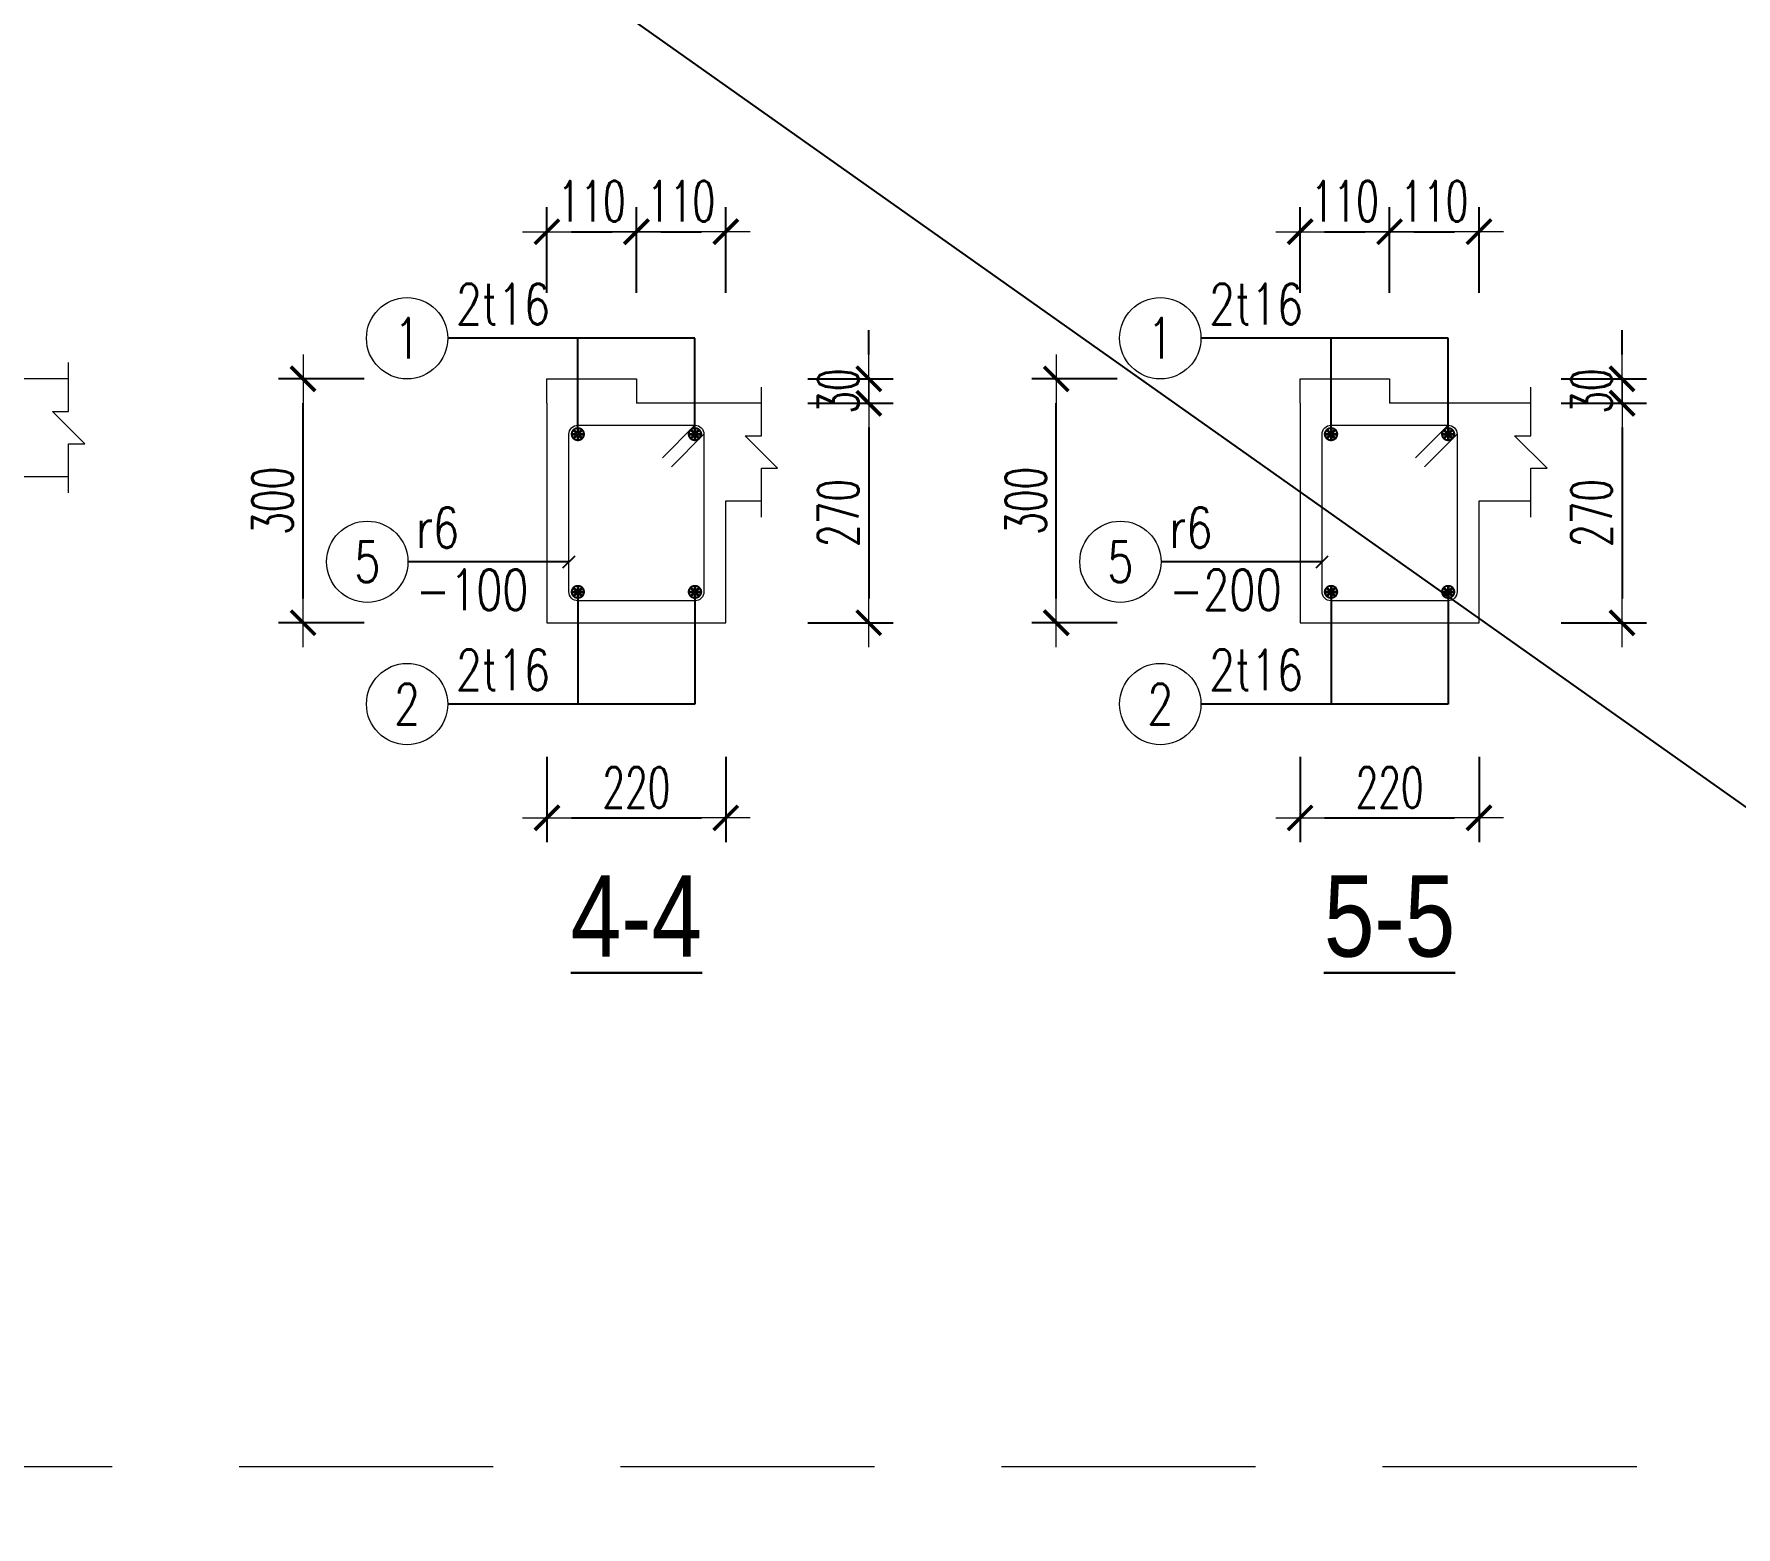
# Model space of a CAD drawing. Header units: millimetres. Extents: x -529861 to -223882, y -171969 to 61504.
# Drawn here: x -423223 to -419037, y -89836 to -86164 of the extents above; entities that cross this region are included whole.
import ezdxf
from ezdxf.enums import TextEntityAlignment as Align

# ---------------------------------------------------------------- set-up
doc = ezdxf.new("R2010")
doc.units = ezdxf.units.MM
doc.header["$LTSCALE"] = 5000
doc.linetypes.add('HIDDEN', pattern=[0.375, 0.25, -0.125])
doc.layers.get('Defpoints').update_dxf_attribs({"color": 143})
for name, color, linetype, lineweight in [('kata_dim', 8, 'Continuous', 15), ('kata_net khuat', 9, 'HIDDEN', 5), ('kata_net manh', 8, 'Continuous', 5), ('kata_net thay', 4, 'Continuous', 20), ('kata_text', 7, 'Continuous', 30), ('kata_thep chu', 1, 'Continuous', 35), ('kata_thep dai', 220, 'Continuous', 20)]:
    doc.layers.add(name, color=color, linetype=linetype, lineweight=lineweight)
doc.layers.add('KCS_Plotter', color=11, linetype='Continuous', plot=False)
doc.styles.add('kata_text', font='arial.ttf', dxfattribs={"width": 0.8})
doc.styles.add('vnsimpli', font='vnsimli.shx', dxfattribs={"width": 0.65})
doc.dimstyles.new('kata_dim_20', dxfattribs={"dimscale": 20, "dimtxt": 2.5, "dimasz": 1.5, "dimexe": 1.5, "dimexo": 2.5, "dimtad": 1, "dimdec": 0, "dimzin": 0, "dimdsep": 46, "dimtxsty": 'vnsimpli', "dimblk": 'kata_block_ArchTick', "dimcen": 0.09, "dimdle": 1.2, "dimclrd": 8, "dimclre": 8, "dimclrt": 3, "dimadec": 0, "dimazin": 0, "dimtfac": 1, "dimtdec": 0, "dimtix": 1, "dimtofl": 0, "dimtmove": 0, "dimatfit": 3, "dimfxl": 3.75, "dimfxlon": 1, "dimtolj": 1, "dimtzin": 0, "dimarcsym": 0})
doc.dimstyles.new('kata_dim_40', dxfattribs={"dimscale": 40, "dimtxt": 2.5, "dimasz": 1.5, "dimexe": 1.5, "dimexo": 2.5, "dimtad": 1, "dimdec": 0, "dimzin": 0, "dimdsep": 46, "dimtxsty": 'vnsimpli', "dimblk": 'kata_block_ArchTick', "dimcen": 0.09, "dimdle": 1.2, "dimclrd": 8, "dimclre": 8, "dimclrt": 3, "dimadec": 0, "dimazin": 0, "dimtfac": 1, "dimtdec": 0, "dimtix": 1, "dimtofl": 0, "dimtmove": 0, "dimatfit": 3, "dimfxl": 3.75, "dimfxlon": 1, "dimtolj": 1, "dimtzin": 0, "dimarcsym": 0})

# ---------------------------------------------------------------- blocks, each defined once
blk = doc.blocks.new('kata_block_ArchTick')
at = {"color": 8}
blk.add_line((1, 0), (-1, 0), dxfattribs=at)
at = {"color": 8, "const_width": 0.15}
blk.add_lwpolyline([(-0.5, -0.5), (0.5, 0.5)], dxfattribs=at)
blk = doc.blocks.new('*D360')
at = {"layer": 'Defpoints', "color": 0, "linetype": 'ByBlock', "ltscale": 1500, "transparency": 16777216}
for p in [(-421961.7, -87612), (-421521.7, -87612), (-421521.7, -88092)]:
    blk.add_point(p, dxfattribs=at)
at = {"layer": 'kata_dim', "color": 8, "linetype": 'ByBlock', "lineweight": -2, "ltscale": 1500, "transparency": 16777216}
for p, q in [((-421961.7, -87942), (-421961.7, -88152)), ((-421521.7, -87942), (-421521.7, -88152)), ((-421901.7, -88092), (-421581.7, -88092))]:
    blk.add_line(p, q, dxfattribs=at)
at = {"layer": 'kata_dim', "color": 8, "linetype": 'ByBlock', "lineweight": -2, "ltscale": 1500, "transparency": 16777216, "xscale": 60, "yscale": 60, "zscale": 60, "rotation": 180}
blk.add_blockref('kata_block_ArchTick', (-421961.7, -88092), dxfattribs=at)
at = {"layer": 'kata_dim', "color": 8, "linetype": 'ByBlock', "lineweight": -2, "ltscale": 1500, "transparency": 16777216, "xscale": 60, "yscale": 60, "zscale": 60}
blk.add_blockref('kata_block_ArchTick', (-421521.7, -88092), dxfattribs=at)
at = {"layer": 'kata_dim', "color": 3, "linetype": 'ByBlock', "ltscale": 1500, "transparency": 16777216, "insert": (-421741.7, -88017), "char_height": 100, "attachment_point": 5, "style": 'vnsimpli'}
blk.add_mtext('\\A1;220', dxfattribs=at)
blk = doc.blocks.new('kata_block_TD')
at = {"color": 6, "linetype": 'ByBlock', "lineweight": -2, "style": 'kata_text', "width": 0.8}
blk.add_attdef('SECTDET2', text='', height=5, dxfattribs=at).set_placement((0, 7.97), align=Align.CENTER)
at = {"color": 0, "linetype": 'ByBlock', "lineweight": -2, "style": 'kata_text', "width": 0.8}
blk.add_attdef('SECTDET1', text='', height=5, dxfattribs=at).set_placement((0, 1.47), align=Align.CENTER)
blk = doc.blocks.new('*D361')
at = {"layer": 'Defpoints', "color": 0, "linetype": 'ByBlock', "ltscale": 1500, "transparency": 16777216}
for p in [(-422561.7, -87012), (-421961.7, -87012), (-421961.7, -87612)]:
    blk.add_point(p, dxfattribs=at)
at = {"layer": 'kata_dim', "color": 8, "linetype": 'ByBlock', "lineweight": -2, "ltscale": 1500, "transparency": 16777216}
for p, q in [((-422411.7, -87012), (-422621.7, -87012)), ((-422561.7, -87552), (-422561.7, -87072)), ((-422411.7, -87612), (-422621.7, -87612))]:
    blk.add_line(p, q, dxfattribs=at)
at = {"layer": 'kata_dim', "color": 8, "linetype": 'ByBlock', "lineweight": -2, "ltscale": 1500, "transparency": 16777216, "xscale": 60, "yscale": 60, "zscale": 60}
for p, rotation in [((-422561.7, -87012), 90), ((-422561.7, -87612), 270)]:
    blk.add_blockref('kata_block_ArchTick', p, dxfattribs=dict(at, rotation=rotation))
at = {"layer": 'kata_dim', "color": 3, "linetype": 'ByBlock', "ltscale": 1500, "transparency": 16777216, "insert": (-422636.7, -87312), "char_height": 100, "attachment_point": 5, "rotation": 90, "style": 'vnsimpli'}
blk.add_mtext('\\A1;300', dxfattribs=at)
blk = doc.blocks.new('kata_block_THEP')
at = {"layer": 'kata_thep chu', "color": 0}
for p, q in [((-0.5, 0), (0.5, 0)), ((-0.35, 0.35), (0.35, -0.35)), ((0.35, 0.35), (-0.35, -0.35)), ((0, 0.5), (0, -0.5))]:
    blk.add_line(p, q, dxfattribs=at)
at = {"layer": 'kata_thep chu', "color": 0, "const_width": 0.0833}
blk.add_lwpolyline([(-0.5, 0, 1), (0.5, 0, 1), (-0.5, 0, 1)], format="xyb", dxfattribs=at)
blk = doc.blocks.new('*U68')
blk.add_circle((-2.5, 0), 2.5)
at = {"layer": 'kata_text', "color": 3, "style": 'vnsimpli', "width": 0.75}
blk.add_attdef('DK1', (0.5, 0.85), '', height=2.5, dxfattribs=at)
at = {"layer": 'kata_text', "color": 7, "style": 'vnsimpli', "width": 0.75}
blk.add_attdef('SH2', text='', height=2.5, dxfattribs=at).set_placement((-2.5, 0), align=Align.MIDDLE)
blk = doc.blocks.new('*U70')
blk.add_circle((-2.5, 0), 2.5)
at = {"layer": 'kata_text', "color": 3, "style": 'vnsimpli', "width": 0.75}
for tag, p in [('DK1', (0.5, 0.85)), ('KC1', (0.5, -2.97))]:
    blk.add_attdef(tag, p, '', height=2.5, dxfattribs=at)
at = {"layer": 'kata_text', "color": 7, "style": 'vnsimpli', "width": 0.75}
blk.add_attdef('SH2', text='', height=2.5, dxfattribs=at).set_placement((-2.5, 0), align=Align.MIDDLE)
blk = doc.blocks.new('*D364')
at = {"layer": 'Defpoints', "color": 0, "linetype": 'ByBlock', "ltscale": 1500, "transparency": 16777216}
for p in [(-420109, -87612), (-419669, -87612), (-419669, -88092)]:
    blk.add_point(p, dxfattribs=at)
at = {"layer": 'kata_dim', "color": 8, "linetype": 'ByBlock', "lineweight": -2, "ltscale": 1500, "transparency": 16777216}
for p, q in [((-420109, -87942), (-420109, -88152)), ((-419669, -87942), (-419669, -88152)), ((-420049, -88092), (-419729, -88092))]:
    blk.add_line(p, q, dxfattribs=at)
at = {"layer": 'kata_dim', "color": 8, "linetype": 'ByBlock', "lineweight": -2, "ltscale": 1500, "transparency": 16777216, "xscale": 60, "yscale": 60, "zscale": 60, "rotation": 180}
blk.add_blockref('kata_block_ArchTick', (-420109, -88092), dxfattribs=at)
at = {"layer": 'kata_dim', "color": 8, "linetype": 'ByBlock', "lineweight": -2, "ltscale": 1500, "transparency": 16777216, "xscale": 60, "yscale": 60, "zscale": 60}
blk.add_blockref('kata_block_ArchTick', (-419669, -88092), dxfattribs=at)
at = {"layer": 'kata_dim', "color": 3, "linetype": 'ByBlock', "ltscale": 1500, "transparency": 16777216, "insert": (-419889, -88017), "char_height": 100, "attachment_point": 5, "style": 'vnsimpli'}
blk.add_mtext('\\A1;220', dxfattribs=at)
blk = doc.blocks.new('*D365')
at = {"layer": 'Defpoints', "color": 0, "linetype": 'ByBlock', "ltscale": 1500, "transparency": 16777216}
for p in [(-420709, -87012), (-420109, -87012), (-420109, -87612)]:
    blk.add_point(p, dxfattribs=at)
at = {"layer": 'kata_dim', "color": 8, "linetype": 'ByBlock', "lineweight": -2, "ltscale": 1500, "transparency": 16777216}
for p, q in [((-420559, -87012), (-420769, -87012)), ((-420709, -87552), (-420709, -87072)), ((-420559, -87612), (-420769, -87612))]:
    blk.add_line(p, q, dxfattribs=at)
at = {"layer": 'kata_dim', "color": 8, "linetype": 'ByBlock', "lineweight": -2, "ltscale": 1500, "transparency": 16777216, "xscale": 60, "yscale": 60, "zscale": 60}
for p, rotation in [((-420709, -87012), 90), ((-420709, -87612), 270)]:
    blk.add_blockref('kata_block_ArchTick', p, dxfattribs=dict(at, rotation=rotation))
at = {"layer": 'kata_dim', "color": 3, "linetype": 'ByBlock', "ltscale": 1500, "transparency": 16777216, "insert": (-420784, -87312), "char_height": 100, "attachment_point": 5, "rotation": 90, "style": 'vnsimpli'}
blk.add_mtext('\\A1;300', dxfattribs=at)
blk = doc.blocks.new('*D373')
at = {"layer": 'Defpoints', "color": 0, "linetype": 'ByBlock', "ltscale": 1500, "transparency": 16777216}
for p in [(-421655.7, -87012), (-421655.7, -87072), (-421170, -87072)]:
    blk.add_point(p, dxfattribs=at)
at = {"layer": 'kata_dim', "color": 8, "linetype": 'ByBlock', "lineweight": -2, "ltscale": 1500, "transparency": 16777216}
for p, q in [((-421170, -86952), (-421170, -86892)), ((-421320, -87012), (-421110, -87012)), ((-421320, -87072), (-421110, -87072)), ((-421170, -87132), (-421170, -87192))]:
    blk.add_line(p, q, dxfattribs=at)
at = {"layer": 'kata_dim', "color": 8, "linetype": 'ByBlock', "lineweight": -2, "ltscale": 1500, "transparency": 16777216, "xscale": 60, "yscale": 60, "zscale": 60}
for p, rotation in [((-421170, -87012), 270), ((-421170, -87072), 90)]:
    blk.add_blockref('kata_block_ArchTick', p, dxfattribs=dict(at, rotation=rotation))
at = {"layer": 'kata_dim', "color": 3, "linetype": 'ByBlock', "ltscale": 1500, "transparency": 16777216, "insert": (-421245, -87042), "char_height": 100, "attachment_point": 5, "rotation": 90, "style": 'vnsimpli'}
blk.add_mtext('\\A1;30', dxfattribs=at)
blk = doc.blocks.new('*D374')
at = {"layer": 'Defpoints', "color": 0, "linetype": 'ByBlock', "ltscale": 1500, "transparency": 16777216}
for p in [(-421655.7, -87072), (-421435.7, -87612), (-421170, -87612)]:
    blk.add_point(p, dxfattribs=at)
at = {"layer": 'kata_dim', "color": 8, "linetype": 'ByBlock', "lineweight": -2, "ltscale": 1500, "transparency": 16777216}
for p, q in [((-421320, -87072), (-421110, -87072)), ((-421170, -87132), (-421170, -87552)), ((-421320, -87612), (-421110, -87612))]:
    blk.add_line(p, q, dxfattribs=at)
at = {"layer": 'kata_dim', "color": 8, "linetype": 'ByBlock', "lineweight": -2, "ltscale": 1500, "transparency": 16777216, "xscale": 60, "yscale": 60, "zscale": 60}
for p, rotation in [((-421170, -87072), 90), ((-421170, -87612), 270)]:
    blk.add_blockref('kata_block_ArchTick', p, dxfattribs=dict(at, rotation=rotation))
at = {"layer": 'kata_dim', "color": 3, "linetype": 'ByBlock', "ltscale": 1500, "transparency": 16777216, "insert": (-421245, -87342), "char_height": 100, "attachment_point": 5, "rotation": 90, "style": 'vnsimpli'}
blk.add_mtext('\\A1;270', dxfattribs=at)
blk = doc.blocks.new('*D366')
at = {"layer": 'Defpoints', "color": 0, "linetype": 'ByBlock', "ltscale": 1500, "transparency": 16777216}
for p in [(-419802.9, -87012), (-419802.9, -87072), (-419317.2, -87072)]:
    blk.add_point(p, dxfattribs=at)
at = {"layer": 'kata_dim', "color": 8, "linetype": 'ByBlock', "lineweight": -2, "ltscale": 1500, "transparency": 16777216}
for p, q in [((-419317.2, -86952), (-419317.2, -86892)), ((-419467.2, -87012), (-419257.2, -87012)), ((-419467.2, -87072), (-419257.2, -87072)), ((-419317.2, -87132), (-419317.2, -87192))]:
    blk.add_line(p, q, dxfattribs=at)
at = {"layer": 'kata_dim', "color": 8, "linetype": 'ByBlock', "lineweight": -2, "ltscale": 1500, "transparency": 16777216, "xscale": 60, "yscale": 60, "zscale": 60}
for p, rotation in [((-419317.2, -87012), 270), ((-419317.2, -87072), 90)]:
    blk.add_blockref('kata_block_ArchTick', p, dxfattribs=dict(at, rotation=rotation))
at = {"layer": 'kata_dim', "color": 3, "linetype": 'ByBlock', "ltscale": 1500, "transparency": 16777216, "insert": (-419392.2, -87042), "char_height": 100, "attachment_point": 5, "rotation": 90, "style": 'vnsimpli'}
blk.add_mtext('\\A1;30', dxfattribs=at)
blk = doc.blocks.new('*D367')
at = {"layer": 'Defpoints', "color": 0, "linetype": 'ByBlock', "ltscale": 1500, "transparency": 16777216}
for p in [(-419802.9, -87072), (-419582.9, -87612), (-419317.2, -87612)]:
    blk.add_point(p, dxfattribs=at)
at = {"layer": 'kata_dim', "color": 8, "linetype": 'ByBlock', "lineweight": -2, "ltscale": 1500, "transparency": 16777216}
for p, q in [((-419467.2, -87072), (-419257.2, -87072)), ((-419317.2, -87132), (-419317.2, -87552)), ((-419467.2, -87612), (-419257.2, -87612))]:
    blk.add_line(p, q, dxfattribs=at)
at = {"layer": 'kata_dim', "color": 8, "linetype": 'ByBlock', "lineweight": -2, "ltscale": 1500, "transparency": 16777216, "xscale": 60, "yscale": 60, "zscale": 60}
for p, rotation in [((-419317.2, -87072), 90), ((-419317.2, -87612), 270)]:
    blk.add_blockref('kata_block_ArchTick', p, dxfattribs=dict(at, rotation=rotation))
at = {"layer": 'kata_dim', "color": 3, "linetype": 'ByBlock', "ltscale": 1500, "transparency": 16777216, "insert": (-419392.2, -87342), "char_height": 100, "attachment_point": 5, "rotation": 90, "style": 'vnsimpli'}
blk.add_mtext('\\A1;270', dxfattribs=at)
blk = doc.blocks.new('*D368')
at = {"layer": 'Defpoints', "color": 0, "linetype": 'ByBlock', "ltscale": 1500, "transparency": 16777216}
for p in [(-421741.7, -86650), (-421961.7, -87012), (-421741.7, -87012)]:
    blk.add_point(p, dxfattribs=at)
at = {"layer": 'kata_dim', "color": 8, "linetype": 'ByBlock', "lineweight": -2, "ltscale": 1500, "transparency": 16777216}
for p, q in [((-421961.7, -86800), (-421961.7, -86590)), ((-421741.7, -86800), (-421741.7, -86590)), ((-421901.7, -86650), (-421801.7, -86650))]:
    blk.add_line(p, q, dxfattribs=at)
at = {"layer": 'kata_dim', "color": 8, "linetype": 'ByBlock', "lineweight": -2, "ltscale": 1500, "transparency": 16777216, "xscale": 60, "yscale": 60, "zscale": 60, "rotation": 180}
blk.add_blockref('kata_block_ArchTick', (-421961.7, -86650), dxfattribs=at)
at = {"layer": 'kata_dim', "color": 8, "linetype": 'ByBlock', "lineweight": -2, "ltscale": 1500, "transparency": 16777216, "xscale": 60, "yscale": 60, "zscale": 60}
blk.add_blockref('kata_block_ArchTick', (-421741.7, -86650), dxfattribs=at)
at = {"layer": 'kata_dim', "color": 3, "linetype": 'ByBlock', "ltscale": 1500, "transparency": 16777216, "insert": (-421851.7, -86575), "char_height": 100, "attachment_point": 5, "style": 'vnsimpli'}
blk.add_mtext('\\A1;110', dxfattribs=at)
blk = doc.blocks.new('*D369')
at = {"layer": 'Defpoints', "color": 0, "linetype": 'ByBlock', "ltscale": 1500, "transparency": 16777216}
for p in [(-421521.7, -86650), (-421741.7, -87012), (-421521.7, -87312)]:
    blk.add_point(p, dxfattribs=at)
at = {"layer": 'kata_dim', "color": 8, "linetype": 'ByBlock', "lineweight": -2, "ltscale": 1500, "transparency": 16777216}
for p, q in [((-421741.7, -86800), (-421741.7, -86590)), ((-421521.7, -86800), (-421521.7, -86590)), ((-421681.7, -86650), (-421581.7, -86650))]:
    blk.add_line(p, q, dxfattribs=at)
at = {"layer": 'kata_dim', "color": 8, "linetype": 'ByBlock', "lineweight": -2, "ltscale": 1500, "transparency": 16777216, "xscale": 60, "yscale": 60, "zscale": 60, "rotation": 180}
blk.add_blockref('kata_block_ArchTick', (-421741.7, -86650), dxfattribs=at)
at = {"layer": 'kata_dim', "color": 8, "linetype": 'ByBlock', "lineweight": -2, "ltscale": 1500, "transparency": 16777216, "xscale": 60, "yscale": 60, "zscale": 60}
blk.add_blockref('kata_block_ArchTick', (-421521.7, -86650), dxfattribs=at)
at = {"layer": 'kata_dim', "color": 3, "linetype": 'ByBlock', "ltscale": 1500, "transparency": 16777216, "insert": (-421631.7, -86575), "char_height": 100, "attachment_point": 5, "style": 'vnsimpli'}
blk.add_mtext('\\A1;110', dxfattribs=at)
blk = doc.blocks.new('*D375')
at = {"layer": 'Defpoints', "color": 0, "linetype": 'ByBlock', "ltscale": 1500, "transparency": 16777216}
for p in [(-419889, -86650), (-420109, -87012), (-419889, -87012)]:
    blk.add_point(p, dxfattribs=at)
at = {"layer": 'kata_dim', "color": 8, "linetype": 'ByBlock', "lineweight": -2, "ltscale": 1500, "transparency": 16777216}
for p, q in [((-420109, -86800), (-420109, -86590)), ((-419889, -86800), (-419889, -86590)), ((-420049, -86650), (-419949, -86650))]:
    blk.add_line(p, q, dxfattribs=at)
at = {"layer": 'kata_dim', "color": 8, "linetype": 'ByBlock', "lineweight": -2, "ltscale": 1500, "transparency": 16777216, "xscale": 60, "yscale": 60, "zscale": 60, "rotation": 180}
blk.add_blockref('kata_block_ArchTick', (-420109, -86650), dxfattribs=at)
at = {"layer": 'kata_dim', "color": 8, "linetype": 'ByBlock', "lineweight": -2, "ltscale": 1500, "transparency": 16777216, "xscale": 60, "yscale": 60, "zscale": 60}
blk.add_blockref('kata_block_ArchTick', (-419889, -86650), dxfattribs=at)
at = {"layer": 'kata_dim', "color": 3, "linetype": 'ByBlock', "ltscale": 1500, "transparency": 16777216, "insert": (-419999, -86575), "char_height": 100, "attachment_point": 5, "style": 'vnsimpli'}
blk.add_mtext('\\A1;110', dxfattribs=at)
blk = doc.blocks.new('*D376')
at = {"layer": 'Defpoints', "color": 0, "linetype": 'ByBlock', "ltscale": 1500, "transparency": 16777216}
for p in [(-419669, -86650), (-419889, -87012), (-419669, -87312)]:
    blk.add_point(p, dxfattribs=at)
at = {"layer": 'kata_dim', "color": 8, "linetype": 'ByBlock', "lineweight": -2, "ltscale": 1500, "transparency": 16777216}
for p, q in [((-419889, -86800), (-419889, -86590)), ((-419669, -86800), (-419669, -86590)), ((-419829, -86650), (-419729, -86650))]:
    blk.add_line(p, q, dxfattribs=at)
at = {"layer": 'kata_dim', "color": 8, "linetype": 'ByBlock', "lineweight": -2, "ltscale": 1500, "transparency": 16777216, "xscale": 60, "yscale": 60, "zscale": 60, "rotation": 180}
blk.add_blockref('kata_block_ArchTick', (-419889, -86650), dxfattribs=at)
at = {"layer": 'kata_dim', "color": 8, "linetype": 'ByBlock', "lineweight": -2, "ltscale": 1500, "transparency": 16777216, "xscale": 60, "yscale": 60, "zscale": 60}
blk.add_blockref('kata_block_ArchTick', (-419669, -86650), dxfattribs=at)
at = {"layer": 'kata_dim', "color": 3, "linetype": 'ByBlock', "ltscale": 1500, "transparency": 16777216, "insert": (-419779, -86575), "char_height": 100, "attachment_point": 5, "style": 'vnsimpli'}
blk.add_mtext('\\A1;110', dxfattribs=at)

msp = doc.modelspace()

# ---------------------------------------------------------------- linework, layer by layer
at = {"layer": 'kata_dim', "linetype": 'ByBlock', "ltscale": 1500}
for points in [[(-423138.35, -87292.03), (-423138.35, -87172.03), (-423098.35, -87172.03), (-423178.35, -87092.03), (-423138.35, -87092.03), (-423138.35, -86972.03)], [(-421434.36, -87352.03), (-421434.36, -87232.03), (-421394.36, -87232.03), (-421474.36, -87152.03), (-421434.36, -87152.03), (-421434.36, -87032.03)], [(-419541.53, -87352.03), (-419541.53, -87232.03), (-419501.53, -87232.03), (-419581.53, -87152.03), (-419541.53, -87152.03), (-419541.53, -87032.03)]]:
    msp.add_lwpolyline(points, dxfattribs=at)
at = {"layer": 'kata_net khuat', "ltscale": 0.5}
msp.add_line((-426468.67, -89687.77), (-409206.17, -89687.77), dxfattribs=at)
at = {"layer": 'kata_net thay', "linetype": 'ByBlock', "ltscale": 1500}
for points in [[(-423138.35, -87012.03), (-423378.35, -87012.03), (-423378.35, -87012.03), (-423818.52, -87012.03), (-423818.52, -87612.03), (-423378.35, -87612.03), (-423378.35, -87252.03), (-423138.35, -87252.03)], [(-421961.7, -87072.03), (-421961.7, -87012.03), (-421741.7, -87012.03), (-421741.7, -87072.03)], [(-420108.96, -87072.03), (-420108.96, -87012.03), (-419888.96, -87012.03), (-419888.96, -87072.03)], [(-421961.7, -87072.03), (-421961.7, -87612.03), (-421521.7, -87612.03), (-421521.7, -87312.03), (-421434.36, -87312.03)], [(-421434.36, -87072.03), (-421521.7, -87072.03), (-421521.7, -87072.03), (-421741.7, -87072.03)], [(-420108.96, -87072.03), (-420108.96, -87612.03), (-419668.96, -87612.03), (-419668.96, -87312.03), (-419541.53, -87312.03)], [(-419541.53, -87072.03), (-419668.96, -87072.03), (-419668.96, -87072.03), (-419888.96, -87072.03)]]:
    msp.add_lwpolyline(points, dxfattribs=at)
at = {"layer": 'kata_thep dai', "linetype": 'ByBlock', "ltscale": 1500}
for points in [[(-421677.7, -87206.03), (-421597.7, -87126.03, -0.4142136), (-421575.7, -87148.03), (-421575.7, -87536.03, -0.4142136), (-421597.7, -87558.03), (-421885.7, -87558.03, -0.4142136), (-421907.7, -87536.03), (-421907.7, -87148.03, -0.4142136), (-421885.7, -87126.03), (-421597.7, -87126.03, -0.4142136), (-421575.7, -87148.03), (-421655.7, -87228.03)], [(-419824.96, -87206.03), (-419744.96, -87126.03, -0.4142136), (-419722.96, -87148.03), (-419722.96, -87536.03, -0.4142136), (-419744.96, -87558.03), (-420032.96, -87558.03, -0.4142136), (-420054.96, -87536.03), (-420054.96, -87148.03, -0.4142136), (-420032.96, -87126.03), (-419744.96, -87126.03, -0.4142136), (-419722.96, -87148.03), (-419802.96, -87228.03)]]:
    msp.add_lwpolyline(points, format="xyb", dxfattribs=at)
at = {"layer": 'KCS_Plotter', "linetype": 'ByBlock', "ltscale": 1500}
msp.add_line((-427218.67, -82262.77), (-406218.67, -97112.77), dxfattribs=at)

# ---------------------------------------------------------------- block references
at = {"layer": 'kata_net manh', "linetype": 'ByBlock', "ltscale": 1500, "xscale": 40, "yscale": 40, "zscale": 40}
for name, p, values in [('*U68', (-422205.7, -86912.03), {'SH2': '1', 'DK1': '2t16'}), ('*U68', (-420352.96, -86912.03), {'SH2': '1', 'DK1': '2t16'}), ('*U70', (-422303.7, -87462.03), {'SH2': '5', 'DK1': 'r6', 'KC1': '-100'}), ('*U70', (-420450.96, -87462.03), {'SH2': '5', 'DK1': 'r6', 'KC1': '-200'}), ('*U68', (-422205.7, -87812.03), {'SH2': '2', 'DK1': '2t16'}), ('*U68', (-420352.96, -87812.03), {'SH2': '2', 'DK1': '2t16'})]:
    msp.add_blockref(name, p, dxfattribs=at).add_auto_attribs(values)
at = {"layer": 'kata_text', "linetype": 'ByBlock', "ltscale": 1500}
ref = msp.add_blockref('kata_block_TD', (-421741.7, -88492.03), dxfattribs=dict(at, xscale=40, yscale=40, zscale=40))
ref.add_attrib('SECTDET1', '%%u4-4', dxfattribs={"layer": '0', "color": 0, "linetype": 'ByBlock', "lineweight": -2, "height": 200, "style": 'kata_text', "width": 0.8}).set_placement((-421741.7, -88433.21), align=Align.CENTER)
ref = msp.add_blockref('kata_block_TD', (-419888.96, -88492.03), dxfattribs=dict(at, xscale=40, yscale=40, zscale=40))
ref.add_attrib('SECTDET1', '%%u5-5', dxfattribs={"layer": '0', "color": 0, "linetype": 'ByBlock', "lineweight": -2, "height": 200, "style": 'kata_text', "width": 0.8}).set_placement((-419888.96, -88433.21), align=Align.CENTER)
at = {"layer": 'kata_thep chu', "linetype": 'ByBlock', "ltscale": 1500, "xscale": 32, "yscale": 32, "zscale": 32}
for p in [(-421885.7, -87148.03), (-421597.7, -87148.03), (-420032.96, -87148.03), (-419744.96, -87148.03), (-421885.7, -87536.03), (-421597.7, -87536.03), (-420032.96, -87536.03), (-419744.96, -87536.03)]:
    msp.add_blockref('kata_block_THEP', p, dxfattribs=at)

# ---------------------------------------------------------------- dimensions: what is measured, and where the dimension line sits
at = {"layer": 'kata_dim', "linetype": 'ByBlock', "ltscale": 1500}
for base, p1, p2, override, picture, middle in [((-421741.7, -86650.05), (-421961.7, -87012.03), (-421741.7, -87012.03), {"dimlfac": 0.5}, '*D368', (-421851.7, -86575.05)), ((-421521.7, -86650.05), (-421741.7, -87012.03), (-421521.7, -87312.03), {"dimlfac": 0.5, "dimtmove": 1}, '*D369', (-421631.7, -86575.05)), ((-419888.96, -86650.05), (-420108.96, -87012.03), (-419888.96, -87012.03), {"dimlfac": 0.5}, '*D375', (-419998.96, -86575.05)), ((-419668.96, -86650.05), (-419888.96, -87012.03), (-419668.96, -87312.03), {"dimlfac": 0.5, "dimtmove": 1}, '*D376', (-419778.96, -86575.05)), ((-421521.7, -88092.03), (-421961.7, -87612.03), (-421521.7, -87612.03), {"dimlfac": 0.5}, '*D360', (-421741.7, -88017.03)), ((-419668.96, -88092.03), (-420108.96, -87612.03), (-419668.96, -87612.03), {"dimlfac": 0.5}, '*D364', (-419888.96, -88017.03))]:
    dim = msp.add_linear_dim(base=base, p1=p1, p2=p2, dimstyle='kata_dim_40', override=override, dxfattribs=at)
    dim.commit()
    dim.dimension.update_dxf_attribs({"geometry": picture, "text_midpoint": middle})
for base, p1, p2, angle, override, picture, middle in [((-421169.99, -87072.03), (-421655.66, -87012.03), (-421655.66, -87072.03), 90, {"dimlfac": 0.5}, '*D373', (-421244.99, -87042.03)), ((-419317.24, -87072.03), (-419802.91, -87012.03), (-419802.91, -87072.03), 90, {"dimlfac": 0.5}, '*D366', (-419392.24, -87042.03)), ((-422561.7, -87012.03), (-421961.7, -87612.03), (-421961.7, -87012.03), 270, {"dimlfac": 0.5}, '*D361', (-422636.7, -87312.03)), ((-420708.96, -87012.03), (-420108.96, -87612.03), (-420108.96, -87012.03), 270, {"dimlfac": 0.5}, '*D365', (-420783.96, -87312.03)), ((-421169.99, -87612.03), (-421655.66, -87072.03), (-421435.66, -87612.03), 90, {"dimlfac": 0.5, "dimtmove": 1}, '*D374', (-421244.99, -87342.03)), ((-419317.24, -87612.03), (-419802.91, -87072.03), (-419582.91, -87612.03), 90, {"dimlfac": 0.5, "dimtmove": 1}, '*D367', (-419392.24, -87342.03))]:
    dim = msp.add_linear_dim(base=base, p1=p1, p2=p2, angle=angle, dimstyle='kata_dim_40', override=override, dxfattribs=at)
    dim.commit()
    dim.dimension.update_dxf_attribs({"geometry": picture, "text_midpoint": middle})

# ---------------------------------------------------------------- leaders
at = {"layer": 'kata_net manh', "linetype": 'ByBlock', "ltscale": 1500}
for points, override in [([(-421885.7, -87148.03), (-421885.7, -86912.03), (-422205.7, -86912.03)], {"dimldrblk": 'DotBlank'}), ([(-421597.7, -87148.03), (-421597.7, -86912.03), (-422205.7, -86912.03)], {"dimldrblk": 'DotBlank'}), ([(-420032.96, -87148.03), (-420032.96, -86912.03), (-420352.96, -86912.03)], {"dimldrblk": 'DotBlank'}), ([(-419744.96, -87148.03), (-419744.96, -86912.03), (-420352.96, -86912.03)], {"dimldrblk": 'DotBlank'}), ([(-421907.7, -87462.03), (-422303.7, -87462.03)], {"dimldrblk": 'Oblique'}), ([(-420054.96, -87462.03), (-420450.96, -87462.03)], {"dimldrblk": 'Oblique'}), ([(-421885.7, -87536.03), (-421885.7, -87812.03), (-422205.7, -87812.03)], {"dimldrblk": 'DotBlank'}), ([(-421597.7, -87536.03), (-421597.7, -87812.03), (-422205.7, -87812.03)], {"dimldrblk": 'DotBlank'}), ([(-420032.96, -87536.03), (-420032.96, -87812.03), (-420352.96, -87812.03)], {"dimldrblk": 'DotBlank'}), ([(-419744.96, -87536.03), (-419744.96, -87812.03), (-420352.96, -87812.03)], {"dimldrblk": 'DotBlank'})]:
    msp.add_leader(points, dimstyle='kata_dim_20', override=override, dxfattribs=at)

doc.saveas('drawing.dxf')
